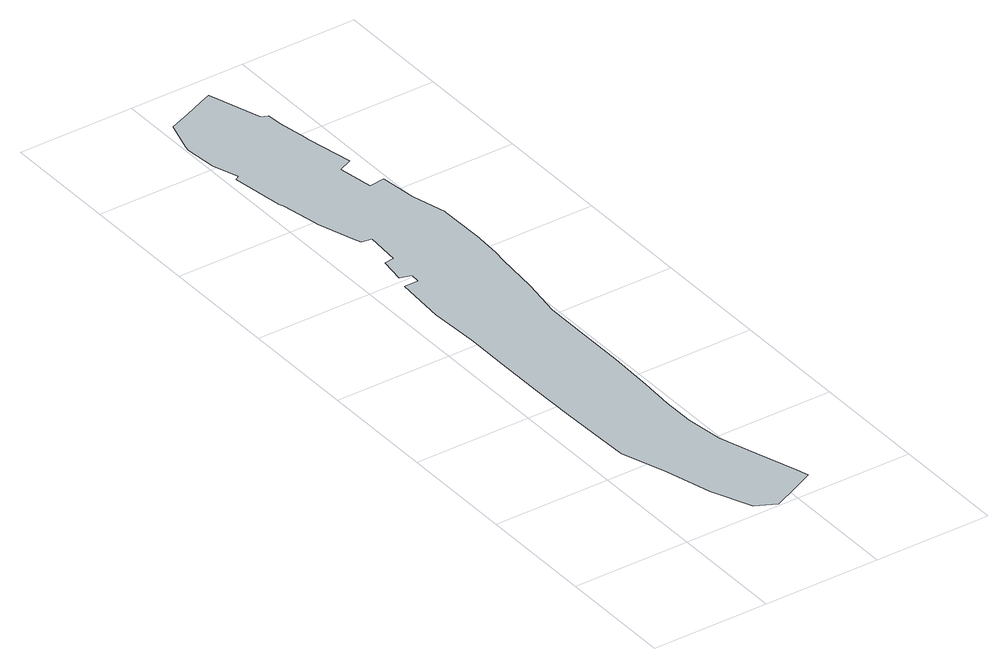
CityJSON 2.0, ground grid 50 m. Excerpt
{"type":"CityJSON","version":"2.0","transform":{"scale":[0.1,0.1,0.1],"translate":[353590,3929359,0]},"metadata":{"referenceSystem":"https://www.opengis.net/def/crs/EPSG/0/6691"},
"CityObjects":{
"object1":{"type":"GenericCityObject","attributes":{"prefecture":"14","disasterType":"1","areaType":"1","zoneNumber":"153-H26-00027","zoneName":"新戸2","status":"0"},"geometry":[{"type":"MultiSurface","lod":"1","boundaries":[[[0,1,2,3,4,5,6,7,8,9,10,11,12,13,14,15,16,17,18,19,20,21,22,23,24,25,26,27,28,29,30,31,32,33,34,35,36,37,38,39,40,41,42,43,44,45,46,47,48,49,50,51,52,53,54,55,56,57,58,59,60,61,62,63,64,65,66,67]]]}]}
},
"vertices":[
[450,2754,0],[410,2959,0],[407,2974,0],[386,3105,0],[381,3167,0],[354,3181,0],[281,3406,0],[234,3386,0],[189,3367,0],[148,3349,0],[105,3331,0],[55,3311,0],[15,3177,0],[10,3153,0],[24,3020,0],[62,2909,0],[41,2896,0],[75,2672,0],[83,2655,0],[110,2504,0],[114,2482,0],[167,2320,0],[177,2297,0],[221,2289,0],[210,2138,0],[169,2134,0],[152,2022,0],[201,2009,0],[197,1966,0],[136,1967,0],[121,1746,0],[133,1538,0],[131,1343,0],[132,1133,0],[135,930,0],[139,781,0],[145,613,0],[210,416,0],[265,222,0],[338,53,0],[421,8,0],[446,20,0],[512,50,0],[528,57,0],[539,63,0],[619,99,0],[605,152,0],[548,327,0],[495,488,0],[475,649,0],[472,785,0],[480,929,0],[487,1128,0],[486,1326,0],[486,1526,0],[514,1707,0],[529,1895,0],[530,1902,0],[536,1950,0],[536,1954,0],[544,2087,0],[544,2095,0],[541,2275,0],[542,2282,0],[502,2432,0],[483,2586,0],[417,2578,0],[391,2728,0]
]}
